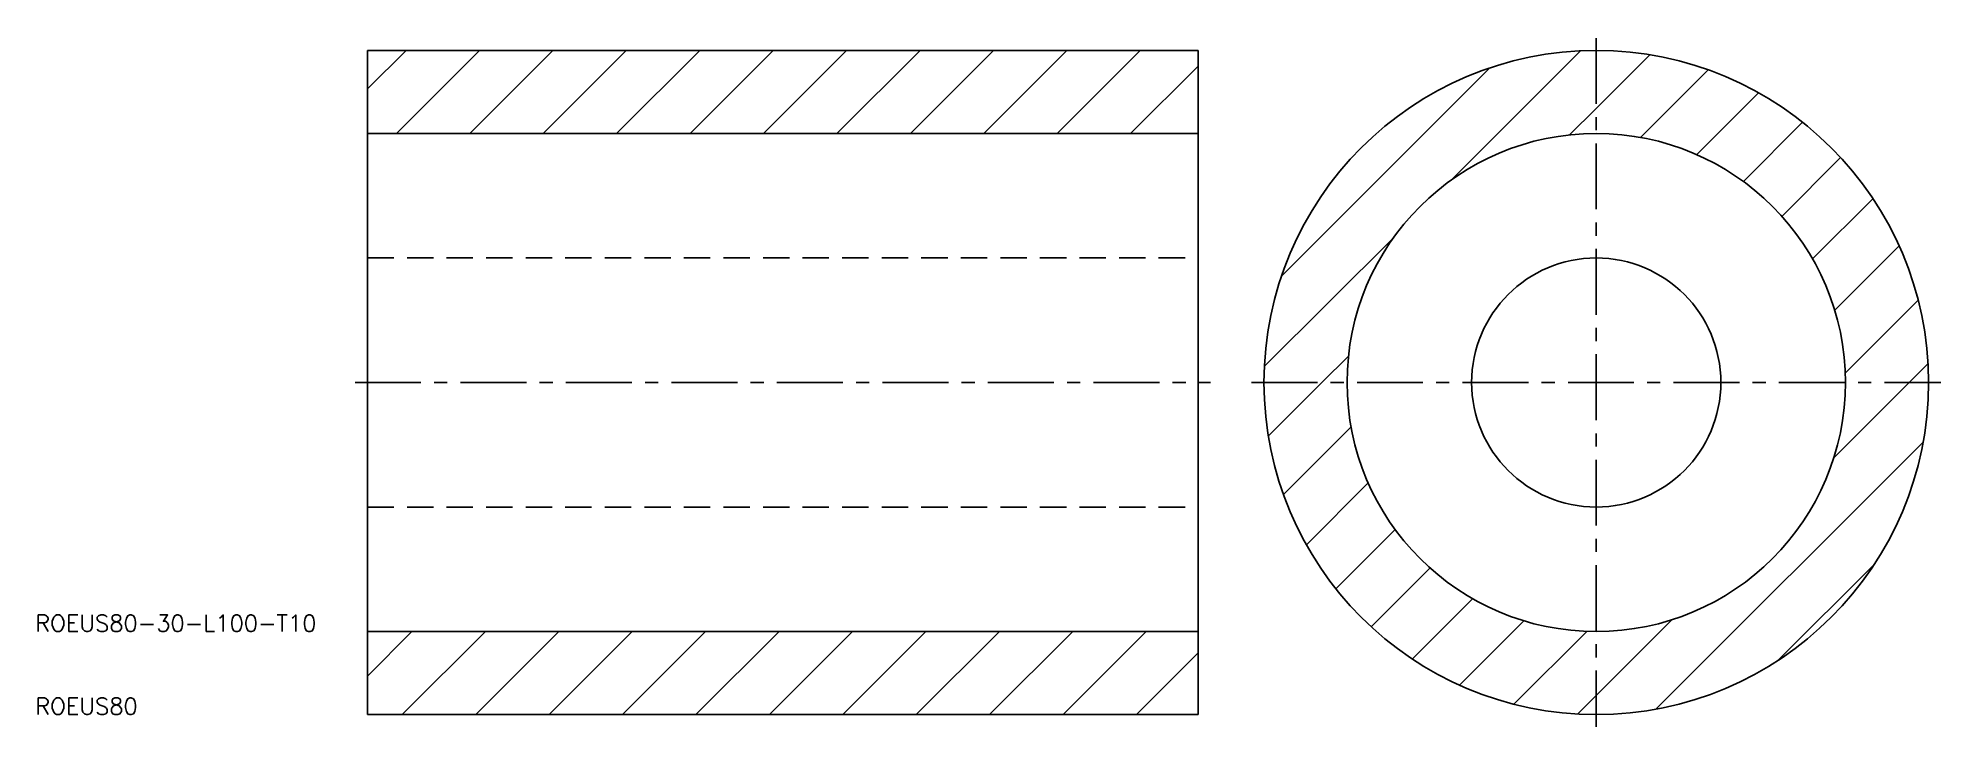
# Model space of a CAD drawing. Extents: x 10 to 239, y 8 to 92.
import ezdxf

# ---------------------------------------------------------------- set-up
doc = ezdxf.new("R2010")
doc.units = 0
doc.header["$LTSCALE"] = 0.25
doc.linetypes.add('CENTER', pattern=[50.8, 31.75, -6.35, 6.35, -6.35])
doc.linetypes.add('DASHED', pattern=[19.05, 12.7, -6.35])
doc.layers.get('0').update_dxf_attribs({"linetype": 'CONTINUOUS'})
doc.layers.add('CENTER', color=1, linetype='CENTER')
doc.styles.get("Standard").update_dxf_attribs({"font": 'txt.shx', "bigfont": 'extfont.shx'})

# ---------------------------------------------------------------- blocks, each defined once
blk = doc.blocks.new('*X3')
at = {"color": 0, "linetype": 'CONTINUOUS'}
for p, q in [((50, 85.36), (54.64, 90)), ((53.48, 80), (63.48, 90)), ((62.32, 80), (72.32, 90)), ((71.16, 80), (81.16, 90)), ((80, 80), (90, 90)), ((88.84, 80), (98.84, 90)), ((97.68, 80), (107.68, 90)), ((106.52, 80), (116.52, 90)), ((115.36, 80), (125.36, 90)), ((124.19, 80), (134.19, 90)), ((133.03, 80), (143.03, 90)), ((180.45, 74.38), (196.02, 89.95)), ((197.93, 83.02), (204.38, 89.48)), ((141.87, 80), (150, 88.13)), ((160.03, 62.81), (185.12, 87.89)), ((203.27, 79.52), (211.4, 87.66)), ((210.03, 77.45), (217.48, 84.9)), ((194.73, 79.83), (197.93, 83.02)), ((215.64, 74.22), (222.77, 81.35)), ((220.27, 70.01), (227.35, 77.09)), ((223.98, 64.88), (231.24, 72.14)), ((157.97, 51.91), (173.55, 67.48)), ((226.64, 58.7), (234.39, 66.45)), ((227.91, 51.13), (236.68, 59.9)), ((164.9, 50), (168.1, 53.19)), ((235.62, 50), (237.86, 52.25)), ((158.45, 43.55), (164.9, 50)), ((226.51, 40.9), (235.62, 50)), ((160.27, 36.52), (168.41, 44.66)), ((205.1, 10.65), (237.28, 42.82)), ((163.03, 30.45), (170.48, 37.9)), ((166.58, 25.16), (173.71, 32.29)), ((170.83, 20.57), (177.91, 27.65)), ((219.81, 16.52), (231.41, 28.12)), ((175.79, 16.69), (183.05, 23.95)), ((181.48, 13.54), (189.23, 21.29)), ((197.93, 12.31), (207.03, 21.41)), ((50, 14.64), (55.36, 20)), ((54.19, 10), (64.19, 20)), ((63.03, 10), (73.03, 20)), ((71.87, 10), (81.87, 20)), ((80.71, 10), (90.71, 20)), ((89.55, 10), (99.55, 20)), ((98.39, 10), (108.39, 20)), ((107.23, 10), (117.23, 20)), ((116.07, 10), (126.07, 20)), ((124.9, 10), (134.9, 20)), ((133.74, 10), (143.74, 20)), ((188.02, 11.25), (196.8, 20.02)), ((142.58, 10), (150, 17.42)), ((195.68, 10.06), (197.93, 12.31))]:
    blk.add_line(p, q, dxfattribs=at)

msp = doc.modelspace()

# ---------------------------------------------------------------- linework, layer by layer
at = {"color": 7, "linetype": 'CONTINUOUS'}
for p, q in [((50, 10), (50, 90)), ((50, 90), (150, 90)), ((150, 90), (150, 10)), ((50, 80), (150, 80)), ((50, 20), (150, 20)), ((50, 10), (150, 10))]:
    msp.add_line(p, q, dxfattribs=at)
at = {"color": 3, "linetype": 'DASHED'}
for p, q in [((50, 65), (150, 65)), ((50, 35), (150, 35))]:
    msp.add_line(p, q, dxfattribs=at)
at = {"color": 7, "linetype": 'CONTINUOUS'}
for radius in [40, 30, 15]:
    msp.add_circle((197.93, 50), radius, dxfattribs=at)
at = {"layer": 'CENTER', "color": 1, "linetype": 'CENTER'}
for p, q in [((197.93, 91.5), (197.93, 8.5)), ((48.5, 50), (151.5, 50)), ((150, 50), (151.5, 50)), ((156.43, 50), (239.43, 50))]:
    msp.add_line(p, q, dxfattribs=at)

# ---------------------------------------------------------------- block references
at = {"color": 3, "linetype": 'CONTINUOUS'}
msp.add_blockref('*X3', (0, 0), dxfattribs=at)

# ---------------------------------------------------------------- texts
at = {"color": 7, "linetype": 'CONTINUOUS'}
for s, p in [('ROEUS80-30-L100-T10', (10, 20)), ('ROEUS80', (10, 10))]:
    msp.add_text(s, height=2, dxfattribs=at).set_placement(p)

doc.saveas('drawing.dxf')
